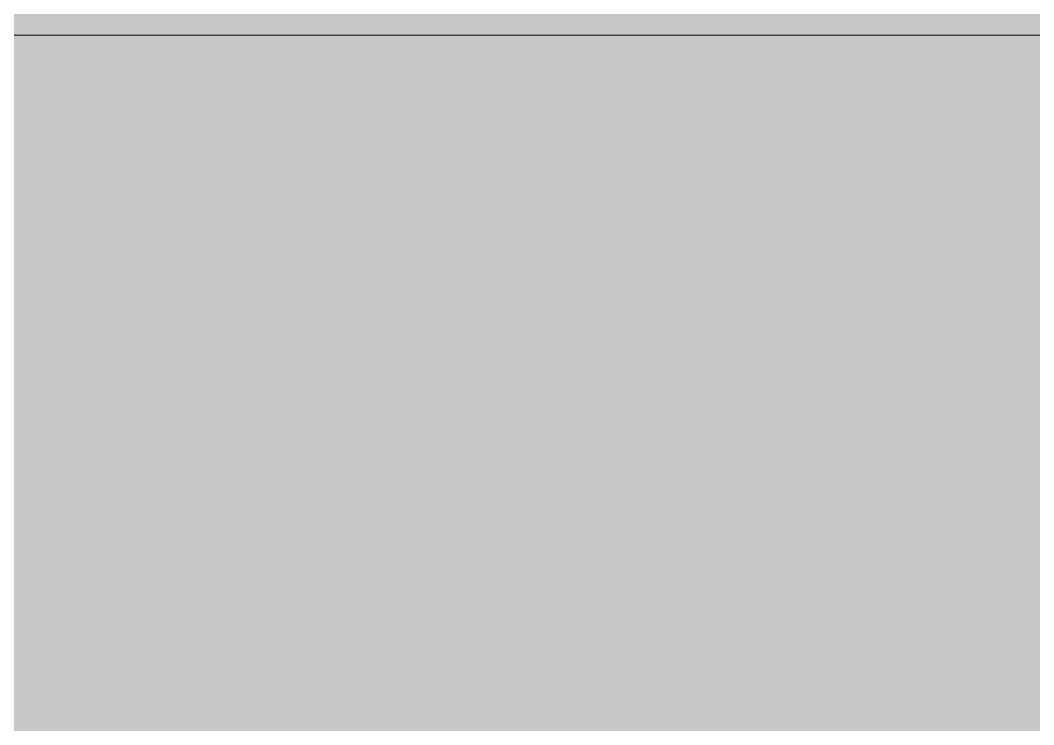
# Model space of a CAD drawing. Header units: inches. Extents: x -4061 to -1937, y 9836 to 11171.
# Drawn here: x -3475.202 to -3472.305, y 10349.618 to 10351.632 of the extents above; entities that cross this region are included whole.
import ezdxf

# ---------------------------------------------------------------- set-up
doc = ezdxf.new("R2010")
doc.units = ezdxf.units.IN
doc.header["$MEASUREMENT"] = 0
for name, color, linetype, lineweight in [('A-CLNG-2', 13, 'Continuous', 5), ('I-WALL', 2, 'Continuous', 18), ('I-WALL-1', 2, 'Continuous', 5)]:
    doc.layers.add(name, color=color, linetype=linetype, lineweight=lineweight)

msp = doc.modelspace()

# ---------------------------------------------------------------- hatches: boundary and pattern name
at = {"layer": 'A-CLNG-2'}
h = msp.add_hatch(color=256, dxfattribs=at)
h.paths.add_polyline_path([(-3448.0237, 10334.5709), (-3448.0237, 10339.7303), (-3448.7737, 10339.7303), (-3448.7737, 10342.2303), (-3448.0237, 10342.2303), (-3448.0237, 10345.5894), (-3477.6987, 10345.5894), (-3477.6987, 10334.5709), (-3454.9237, 10334.5709)], flags=0)
h.paths.add_polyline_path([(-3443.2737, 10334.5709), (-3434.7237, 10334.5709), (-3434.7237, 10345.5894), (-3443.2737, 10345.5894), (-3443.2737, 10342.2303), (-3442.5237, 10342.2303), (-3442.5237, 10339.7303), (-3443.2737, 10339.7303), (-3443.2737, 10338.341)], flags=0)
h.paths.add_polyline_path([(-3442.2315, 10351.5894), (-3434.7237, 10351.5894), (-3434.7237, 10353.5209), (-3477.6987, 10353.5209), (-3477.6987, 10351.5894), (-3456.9237, 10351.5894), (-3456.9237, 10352.3394), (-3454.9237, 10352.3394), (-3454.9237, 10351.5894)], flags=0)
h.paths.add_polyline_path([(-3491.0561, 10353.7709), (-3434.7237, 10353.7709), (-3434.7237, 10391.9209), (-3498.3323, 10391.9209), (-3498.3323, 10353.7709)], flags=0)
h.paths.add_polyline_path([(-3437.539, 10392.1709), (-3434.7237, 10392.1709), (-3434.7237, 10411.1209), (-3498.3323, 10411.1209), (-3498.3323, 10392.1709), (-3442.2315, 10392.1709)], flags=0)
at = {"layer": 'I-WALL-1'}
h = msp.add_hatch(color=256, dxfattribs=at)
h.paths.add_polyline_path([(-3459.7117, 10345.5894), (-3454.9237, 10345.5894), (-3454.9237, 10346.5894), (-3456.9237, 10346.5894), (-3456.9237, 10348.5269), (-3457.5487, 10348.5386), (-3457.5487, 10350.4019), (-3456.9237, 10350.4019), (-3456.9237, 10351.5894), (-3492.9237, 10351.5894), (-3492.9237, 10350.4019), (-3492.2987, 10350.373), (-3492.2987, 10348.5269), (-3492.9237, 10348.5269), (-3492.9237, 10346.5894), (-3491.1737, 10346.5894), (-3491.1737, 10345.5894), (-3472.8894, 10345.5894)], flags=0)
h.paths.add_polyline_path([(-3494.9237, 10345.5894), (-3492.9237, 10345.5894), (-3492.9237, 10346.5894), (-3494.9237, 10346.5894), (-3494.9237, 10346.2144)], flags=0)

# ---------------------------------------------------------------- linework, layer by layer
at = {"layer": 'I-WALL'}
msp.add_line((-3456.9237, 10351.5894), (-3492.9237, 10351.5894), dxfattribs=at)

doc.saveas('drawing.dxf')
